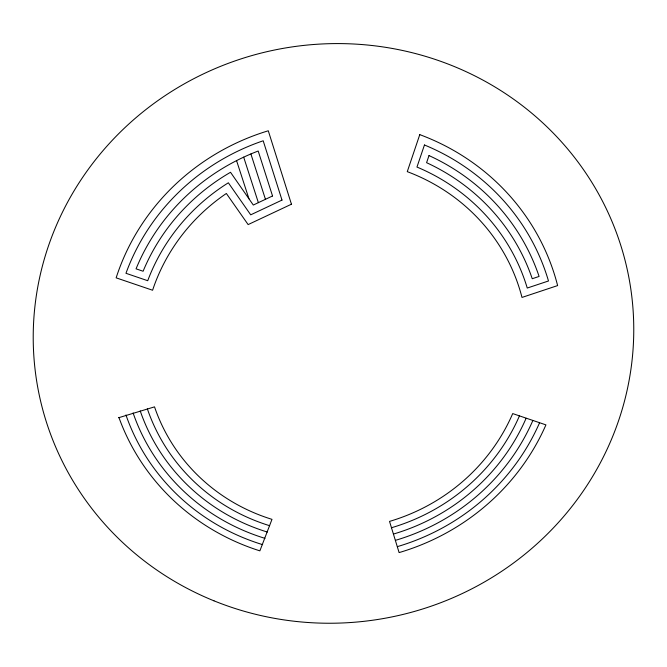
<?xml version="1.0" encoding="UTF-8"?>
<svg xmlns="http://www.w3.org/2000/svg" width="667" height="667" viewBox="0 0 667 667"><rect width="100%" height="100%" fill="white"/><g stroke="black" fill="none" stroke-linecap="round" stroke-linejoin="round"><path stroke-width="1" d="M118.718 417.7L154.527 406.862A185.484 178.206 -9.5 0 0 271.986 519.351L259.872 550.85A226.905 218.201 -10.1 0 1 118.918 417.467M236.56 160.622L248.958 198.799M243.68 157.154L258.371 202.66M250.892 153.952L265.449 199.316M399.041 552.368L389.528 521.402A192.346 184.967 -10.4 0 0 512.706 413.582L545.931 424.879A229.573 220.844 -10.4 0 1 399.275 552.543M519.418 415.933A199.867 192.213 -10.4 0 1 391.496 527.739M526.113 418.284A207.395 199.458 -10.4 0 1 393.455 534.059M269.643 525.704A192.996 185.443 -9.5 0 1 147.374 408.896M267.309 532.041A200.509 192.671 -9.5 0 1 140.228 410.922M264.982 538.361A208.029 199.908 -9.5 0 1 133.092 412.948M262.656 544.656A215.541 207.145 -9.5 0 1 125.946 414.974M532.808 420.627A214.916 206.712 -10.4 0 1 395.414 540.353M539.486 422.961A222.445 213.965 -10.4 0 1 397.365 546.632M419.776 134.634L407.27 171.652A192.346 184.967 -10.4 0 1 521.994 297.432L557.62 285.584A229.573 220.844 -10.4 0 0 419.776 134.634M424.454 144.981L416.958 167.058A199.867 192.213 -10.4 0 1 527.247 288.044L548.491 280.982A222.053 213.59 -10.4 0 0 424.454 144.981M429.006 155.578L426.58 162.69A207.395 199.458 -10.4 0 1 532.241 278.723L539.094 276.438A214.524 206.336 -10.4 0 0 429.006 155.578M272.536 195.973L253.302 205.044L230.515 172.286A207.395 199.458 -10.4 0 0 143.097 271.244L136.06 268.834A213.282 205.178 -10.2 0 1 258.196 151.025L272.536 195.973M281.999 200.092L250.709 214.832L228.356 182.791A199.867 192.213 -10.4 0 0 147.724 280.715L125.963 273.295A220.81 212.431 -10.2 0 1 263.19 140.787L281.999 200.092M291.446 204.202L248.132 224.587L226.355 193.472A192.346 184.967 -10.4 0 0 152.593 290.237L116.141 277.847A228.339 219.693 -10.2 0 1 268.284 130.782L291.446 204.202M213.974 600.825A300.634 289.461 -10.4 0 0 631.807 296.507A300.634 289.461 -10.4 0 0 154.686 102.91A300.634 289.461 -10.4 0 0 213.974 600.825"/></g></svg>
